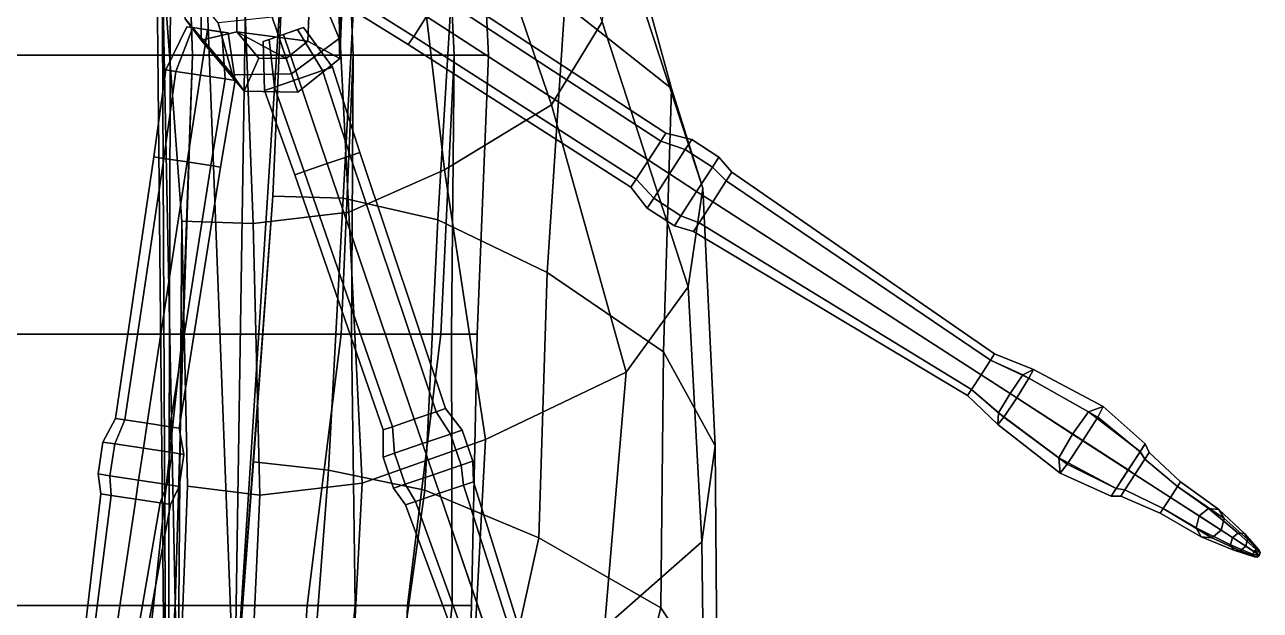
# Model space of a CAD drawing. Header units: metres. Extents: x -1.13 to 1.13, y -1.57 to 2.6.
# Drawn here: x 0.348 to 1.133, y -0.353 to 0.019 of the extents above; entities that cross this region are included whole.
import ezdxf

# ---------------------------------------------------------------- set-up
doc = ezdxf.new("R2010")
doc.units = ezdxf.units.M
for name, color, linetype in [('BODY', 6, 'CONTINUOUS'), ('BWING', 14, 'CONTINUOUS'), ('LLEG', 16, 'CONTINUOUS')]:
    doc.layers.add(name, color=color, linetype=linetype)

msp = doc.modelspace()

# ---------------------------------------------------------------- linework, layer by layer
at = {"layer": 'BODY', "color": 6}
for points in [[(0.321247, -0.000036, -0.670129), (0.316882, 0.177221, -0.662106), (0.448151, 0.177206, -0.543547), (0.45433, -0.000051, -0.547572)], [(0.454357, -0.000051, 0.478213), (0.448176, 0.177206, 0.419998), (0.316913, 0.177221, 0.49984), (0.321279, -0.000036, 0.564975)], [(0.45433, -0.000051, -0.547572), (0.448151, 0.177206, -0.543547), (0.548879, 0.177195, -0.392477), (0.556451, -0.000063, -0.390124)], [(0.556471, -0.000063, 0.360204), (0.548897, 0.177195, 0.304941), (0.448176, 0.177206, 0.419998), (0.454357, -0.000051, 0.478213)], [(0.556451, -0.000063, -0.390124), (0.548879, 0.177195, -0.392477), (0.612201, 0.177188, -0.218536), (0.620649, -0.00007, -0.203811)], [(0.62066, -0.00007, 0.196113), (0.612211, 0.177188, 0.15361), (0.548897, 0.177195, 0.304941), (0.556471, -0.000063, 0.360204)], [(0.620649, -0.00007, -0.203811), (0.612201, 0.177188, -0.218536), (0.633802, 0.177186, -0.031965), (0.642549, -0.000073, -0.005304)], [(0.642549, -0.000073, -0.005304), (0.633802, 0.177186, -0.031965), (0.612211, 0.177188, 0.15361), (0.62066, -0.00007, 0.196113)], [(0.316847, -0.177294, -0.661009), (0.321247, -0.000036, -0.670129), (0.45433, -0.000051, -0.547572), (0.448479, -0.177309, -0.539893)], [(0.448144, -0.177309, 0.523932), (0.454357, -0.000051, 0.478213), (0.321279, -0.000036, 0.564975), (0.316881, -0.177294, 0.621327)], [(0.548865, -0.17732, 0.402833), (0.556471, -0.000063, 0.360204), (0.454357, -0.000051, 0.478213), (0.448144, -0.177309, 0.523932)], [(0.448479, -0.177309, -0.539893), (0.45433, -0.000051, -0.547572), (0.556451, -0.000063, -0.390124), (0.55544, -0.17732, -0.376611)], [(0.612178, -0.177327, 0.235584), (0.62066, -0.00007, 0.196113), (0.556471, -0.000063, 0.360204), (0.548865, -0.17732, 0.402833)], [(0.55544, -0.17732, -0.376611), (0.556451, -0.000063, -0.390124), (0.620649, -0.00007, -0.203811), (0.619045, -0.177328, -0.181149)], [(0.635273, -0.177329, 0.033684), (0.642549, -0.000073, -0.005304), (0.62066, -0.00007, 0.196113), (0.612178, -0.177327, 0.235584)], [(0.619045, -0.177328, -0.181149), (0.620649, -0.00007, -0.203811), (0.642549, -0.000073, -0.005304), (0.635273, -0.177329, 0.033684)], [(0.429706, -0.349728, 0.564787), (0.448144, -0.177309, 0.523932), (0.316881, -0.177294, 0.621327), (0.303838, -0.349714, 0.663662)], [(0.303865, -0.349714, -0.633436), (0.316847, -0.177294, -0.661009), (0.448479, -0.177309, -0.539893), (0.443393, -0.349729, -0.511828)], [(0.527349, -0.349739, 0.430444), (0.548865, -0.17732, 0.402833), (0.448144, -0.177309, 0.523932), (0.429706, -0.349728, 0.564787)], [(0.443393, -0.349729, -0.511828), (0.448479, -0.177309, -0.539893), (0.55544, -0.17732, -0.376611), (0.55775, -0.349742, -0.348596)], [(0.591048, -0.349746, 0.266002), (0.612178, -0.177327, 0.235584), (0.548865, -0.17732, 0.402833), (0.527349, -0.349739, 0.430444)], [(0.55775, -0.349742, -0.348596), (0.55544, -0.17732, -0.376611), (0.619045, -0.177328, -0.181149), (0.619358, -0.34975, -0.151655)], [(0.631705, -0.349751, 0.062923), (0.635273, -0.177329, 0.033684), (0.612178, -0.177327, 0.235584), (0.591048, -0.349746, 0.266002)], [(0.619358, -0.34975, -0.151655), (0.619045, -0.177328, -0.181149), (0.635273, -0.177329, 0.033684), (0.631705, -0.349751, 0.062923)], [(0.410562, -0.51261, 0.575571), (0.429706, -0.349728, 0.564787), (0.303838, -0.349714, 0.663662), (0.282507, -0.512595, 0.672516)], [(0.28741, -0.512596, -0.5822), (0.303865, -0.349714, -0.633436), (0.443393, -0.349729, -0.511828), (0.432444, -0.512613, -0.46215)], [(0.516182, -0.512622, 0.444751), (0.527349, -0.349739, 0.430444), (0.429706, -0.349728, 0.564787), (0.410562, -0.51261, 0.575571)], [(0.432444, -0.512613, -0.46215), (0.443393, -0.349729, -0.511828), (0.55775, -0.349742, -0.348596), (0.541457, -0.512625, -0.303583)], [(0.585001, -0.51263, 0.276349), (0.591048, -0.349746, 0.266002), (0.527349, -0.349739, 0.430444), (0.516182, -0.512622, 0.444751)], [(0.541457, -0.512625, -0.303583), (0.55775, -0.349742, -0.348596), (0.619358, -0.34975, -0.151655), (0.600609, -0.512632, -0.117397)], [(0.62676, -0.512634, 0.084704), (0.631705, -0.349751, 0.062923), (0.591048, -0.349746, 0.266002), (0.585001, -0.51263, 0.276349)], [(0.600609, -0.512632, -0.117397), (0.619358, -0.34975, -0.151655), (0.631705, -0.349751, 0.062923), (0.62676, -0.512634, 0.084704)]]:
    msp.add_3dface(points, dxfattribs=at)
at = {"layer": 'BWING', "color": 14}
for points in [[(0.428707, 0.363219, -0.591782), (0.438089, -0.570354, -0.311673), (0.438116, -0.797397, 0.091651), (0.441966, 0.602085, -0.313911)], [(0.441966, 0.602085, -0.313911), (0.438116, -0.797397, 0.091651), (0.481131, -0.417795, 0.539483)], [(0.493406, 0.375038, 0.097818), (0.441966, 0.602085, -0.313911), (0.481131, -0.417795, 0.539483)], [(0.512848, 0.078467, 0.321887), (0.493406, 0.375038, 0.097818), (0.481131, -0.417795, 0.539483)], [(0.438089, -0.570354, -0.311673), (0.428707, 0.363219, -0.591782), (0.43518, 0.063136, -0.60206)], [(0.660786, 0.195351, 0.109551), (0.691039, 0.032211, 0.221721), (0.758939, -0.02117, 0.1302), (0.71367, 0.143385, 0.013844)], [(0.650809, 0.185917, -0.286939), (0.714885, 0.021139, -0.205092), (0.682655, -0.031733, -0.343922), (0.625147, 0.136226, -0.40093)], [(0.71367, 0.143385, 0.013844), (0.758939, -0.02117, 0.1302), (0.778783, -0.084501, 0.020585), (0.72405, 0.081987, -0.088681)], [(0.625147, 0.136226, -0.40093), (0.682655, -0.031733, -0.343922), (0.61466, -0.073019, -0.473926), (0.594742, 0.097169, -0.513924)], [(0.594742, 0.097169, -0.513924), (0.61466, -0.073019, -0.473926), (0.553817, -0.099883, -0.557381), (0.545062, 0.072397, -0.589805)], [(0.550251, -0.090935, 0.453911), (0.559509, 0.081425, 0.332089), (0.512848, 0.078467, 0.321887), (0.505377, -0.089763, 0.441383)], [(0.559509, 0.081425, 0.332089), (0.550251, -0.090935, 0.453911), (0.610352, -0.104735, 0.424191), (0.620785, 0.067164, 0.301593)], [(0.72405, 0.081987, -0.088681), (0.778783, -0.084501, 0.020585), (0.769455, -0.14717, -0.115621), (0.714885, 0.021139, -0.205092)], [(0.505377, -0.089763, 0.441383), (0.512848, 0.078467, 0.321887), (0.481131, -0.417795, 0.539483)], [(0.545062, 0.072397, -0.589805), (0.553817, -0.099883, -0.557381), (0.492957, -0.107115, -0.585793), (0.486334, 0.065717, -0.615645)], [(0.486334, 0.065717, -0.615645), (0.492957, -0.107115, -0.585793), (0.447545, -0.105555, -0.572924), (0.43518, 0.063136, -0.60206)], [(0.447545, -0.105555, -0.572924), (0.445007, -0.431778, -0.423385), (0.43518, 0.063136, -0.60206)], [(0.445007, -0.431778, -0.423385), (0.438089, -0.570354, -0.311673), (0.43518, 0.063136, -0.60206)], [(0.620785, 0.067164, 0.301593), (0.610352, -0.104735, 0.424191), (0.679861, -0.138175, 0.347954), (0.691039, 0.032211, 0.221721)], [(0.691039, 0.032211, 0.221721), (0.679861, -0.138175, 0.347954), (0.753731, -0.188466, 0.238911), (0.758939, -0.02117, 0.1302)], [(0.714885, 0.021139, -0.205092), (0.769455, -0.14717, -0.115621), (0.729998, -0.201524, -0.274656), (0.682655, -0.031733, -0.343922)], [(0.758939, -0.02117, 0.1302), (0.753731, -0.188466, 0.238911), (0.7866, -0.248345, 0.117655), (0.778783, -0.084501, 0.020585)], [(0.682655, -0.031733, -0.343922), (0.729998, -0.201524, -0.274656), (0.640623, -0.24416, -0.408518), (0.61466, -0.073019, -0.473926)], [(0.61466, -0.073019, -0.473926), (0.640623, -0.24416, -0.408518), (0.56231, -0.271946, -0.494373), (0.553817, -0.099883, -0.557381)], [(0.778783, -0.084501, 0.020585), (0.7866, -0.248345, 0.117655), (0.778105, -0.309195, -0.034674), (0.769455, -0.14717, -0.115621)], [(0.493254, -0.258451, 0.523987), (0.505377, -0.089763, 0.441383), (0.481131, -0.417795, 0.539483)], [(0.540777, -0.263766, 0.538642), (0.550251, -0.090935, 0.453911), (0.505377, -0.089763, 0.441383), (0.493254, -0.258451, 0.523987)], [(0.550251, -0.090935, 0.453911), (0.540777, -0.263766, 0.538642), (0.602177, -0.276352, 0.511359), (0.610352, -0.104735, 0.424191)], [(0.553817, -0.099883, -0.557381), (0.56231, -0.271946, -0.494373), (0.497175, -0.279476, -0.523566), (0.492957, -0.107115, -0.585793)], [(0.451279, -0.273785, -0.512189), (0.445007, -0.431778, -0.423385), (0.447545, -0.105555, -0.572924)], [(0.492957, -0.107115, -0.585793), (0.497175, -0.279476, -0.523566), (0.451279, -0.273785, -0.512189), (0.447545, -0.105555, -0.572924)], [(0.610352, -0.104735, 0.424191), (0.602177, -0.276352, 0.511359), (0.674528, -0.306692, 0.439136), (0.679861, -0.138175, 0.347954)], [(0.679861, -0.138175, 0.347954), (0.674528, -0.306692, 0.439136), (0.752124, -0.351215, 0.330939), (0.753731, -0.188466, 0.238911)], [(0.769455, -0.14717, -0.115621), (0.778105, -0.309195, -0.034674), (0.716256, -0.363567, -0.192641), (0.729998, -0.201524, -0.274656)], [(0.753731, -0.188466, 0.238911), (0.752124, -0.351215, 0.330939), (0.78782, -0.404667, 0.194108), (0.7866, -0.248345, 0.117655)], [(0.729998, -0.201524, -0.274656), (0.716256, -0.363567, -0.192641), (0.631983, -0.406573, -0.321279), (0.640623, -0.24416, -0.408518)], [(0.640623, -0.24416, -0.408518), (0.631983, -0.406573, -0.321279), (0.553746, -0.434017, -0.404253), (0.56231, -0.271946, -0.494373)], [(0.7866, -0.248345, 0.117655), (0.78782, -0.404667, 0.194108), (0.780067, -0.460159, 0.042552), (0.778105, -0.309195, -0.034674)], [(0.528378, -0.427023, 0.553931), (0.540777, -0.263766, 0.538642), (0.493254, -0.258451, 0.523987), (0.481131, -0.417795, 0.539483)], [(0.540777, -0.263766, 0.538642), (0.528378, -0.427023, 0.553931), (0.579338, -0.437661, 0.531095), (0.602177, -0.276352, 0.511359)], [(0.497175, -0.279476, -0.523566), (0.489811, -0.44135, -0.432582), (0.445007, -0.431778, -0.423385), (0.451279, -0.273785, -0.512189)], [(0.56231, -0.271946, -0.494373), (0.553746, -0.434017, -0.404253), (0.489811, -0.44135, -0.432582), (0.497175, -0.279476, -0.523566)], [(0.602177, -0.276352, 0.511359), (0.579338, -0.437661, 0.531095), (0.639958, -0.46331, 0.466339), (0.674528, -0.306692, 0.439136)], [(0.674528, -0.306692, 0.439136), (0.639958, -0.46331, 0.466339), (0.714567, -0.500875, 0.367473), (0.752124, -0.351215, 0.330939)], [(0.778105, -0.309195, -0.034674), (0.780067, -0.460159, 0.042552), (0.717194, -0.510982, -0.100481), (0.716256, -0.363567, -0.192641)], [(0.752124, -0.351215, 0.330939), (0.714567, -0.500875, 0.367473), (0.735664, -0.545821, 0.246421), (0.78782, -0.404667, 0.194108)]]:
    msp.add_3dface(points, dxfattribs=at)
at = {"layer": 'LLEG', "color": 1}
for points in [[(0.535762, 0.081086, -1.70836), (0.534607, 0.042211, -1.69262), (0.547584, 0.010483, -1.68806), (0.549687, 0.056954, -1.70647)], [(0.449715, 0.022899, -1.70647), (0.450183, 0.067511, -1.72689), (0.460007, 0.050799, -1.72987), (0.460028, 0.009477, -1.71515)], [(0.549687, 0.056954, -1.70647), (0.547584, 0.010483, -1.68806), (0.548049, -0.002299, -1.70028), (0.549713, 0.040028, -1.71515)], [(0.470659, 0.020427, -1.69262), (0.446013, 0.050513, -1.70836), (0.449715, 0.022899, -1.70647), (0.479749, -0.012624, -1.68806)], [(0.460028, 0.009477, -1.71515), (0.460007, 0.050799, -1.72987), (0.482536, 0.036003, -1.72872), (0.482547, 0.014761, -1.72116)], [(0.603218, 0.024542, -1.72293), (0.594992, 0.011845, -1.71666), (0.547833, 0.041588, -1.71734), (0.556429, 0.054856, -1.72389)], [(0.594992, 0.011845, -1.6864), (0.603218, 0.024542, -1.68014), (0.556429, 0.054856, -1.67918), (0.547833, 0.041588, -1.68572)], [(0.534607, 0.042211, -1.69262), (0.5051, 0.024076, -1.68416), (0.5174, -0.012029, -1.67955), (0.547584, 0.010483, -1.68806)], [(0.549713, 0.040028, -1.71515), (0.548049, -0.002299, -1.70028), (0.527795, 0.008707, -1.71352), (0.528651, 0.030466, -1.72116)], [(0.591584, 0.006586, -1.70153), (0.594992, 0.011845, -1.6864), (0.547833, 0.041588, -1.68572), (0.544272, 0.036092, -1.70153)], [(0.594992, 0.011845, -1.71666), (0.591584, 0.006586, -1.70153), (0.544272, 0.036092, -1.70153), (0.547833, 0.041588, -1.71734)], [(0.611444, 0.037239, -1.6864), (0.752019, -0.05465, -1.65351), (0.755273, -0.049628, -1.66796), (0.614852, 0.042499, -1.70153)], [(0.614852, 0.042499, -1.70153), (0.755273, -0.049628, -1.66796), (0.752019, -0.05465, -1.68241), (0.611444, 0.037239, -1.71666)], [(0.482536, 0.036003, -1.72872), (0.528651, 0.030466, -1.72116), (0.527795, 0.008707, -1.71352), (0.482547, 0.014761, -1.72116)], [(0.603218, 0.024542, -1.68014), (0.744163, -0.066774, -1.64753), (0.752019, -0.05465, -1.65351), (0.611444, 0.037239, -1.6864)], [(0.611444, 0.037239, -1.71666), (0.752019, -0.05465, -1.68241), (0.744163, -0.066774, -1.68839), (0.603218, 0.024542, -1.72293)], [(0.5051, 0.024076, -1.68416), (0.470659, 0.020427, -1.69262), (0.479749, -0.012624, -1.68806), (0.5174, -0.012029, -1.67955)], [(0.603218, 0.024542, -1.72293), (0.744163, -0.066774, -1.68839), (0.736308, -0.078899, -1.68241), (0.594992, 0.011845, -1.71666)], [(0.594992, 0.011845, -1.6864), (0.736308, -0.078899, -1.65351), (0.744163, -0.066774, -1.64753), (0.603218, 0.024542, -1.68014)], [(0.437391, -0.00943, -1.70153), (0.443864, -0.010419, -1.68572), (0.454633, 0.017406, -1.69217), (0.450797, 0.017992, -1.70153)], [(0.443864, -0.010419, -1.71734), (0.437391, -0.00943, -1.70153), (0.450797, 0.017992, -1.70153), (0.454633, 0.017406, -1.7109)], [(0.459492, -0.012808, -1.72389), (0.443864, -0.010419, -1.71734), (0.454633, 0.017406, -1.7109), (0.463894, 0.015991, -1.71478)], [(0.443864, -0.010419, -1.68572), (0.459492, -0.012808, -1.67918), (0.463894, 0.015991, -1.68828), (0.454633, 0.017406, -1.69217)], [(0.479749, -0.012624, -1.68806), (0.449715, 0.022899, -1.70647), (0.460028, 0.009477, -1.71515), (0.487185, -0.023033, -1.70028)], [(0.450797, 0.017992, -1.70153), (0.454633, 0.017406, -1.69217), (0.454633, 0.017406, -1.7109)], [(0.463894, 0.015991, -1.68828), (0.473154, 0.014575, -1.7109), (0.463894, 0.015991, -1.71478), (0.454633, 0.017406, -1.69217)], [(0.454633, 0.017406, -1.69217), (0.463894, 0.015991, -1.71478), (0.454633, 0.017406, -1.7109)], [(0.47512, -0.015196, -1.71734), (0.459492, -0.012808, -1.72389), (0.463894, 0.015991, -1.71478), (0.473154, 0.014575, -1.7109)], [(0.459492, -0.012808, -1.67918), (0.47512, -0.015196, -1.68572), (0.473154, 0.014575, -1.69217), (0.463894, 0.015991, -1.68828)], [(0.473154, 0.014575, -1.69217), (0.47699, 0.01399, -1.70153), (0.463894, 0.015991, -1.68828)], [(0.473154, 0.014575, -1.7109), (0.463894, 0.015991, -1.68828), (0.47699, 0.01399, -1.70153)], [(0.512168, 0.013035, -1.68828), (0.521222, 0.016119, -1.71137), (0.512168, 0.013035, -1.71533), (0.503115, 0.009951, -1.69224)], [(0.521222, 0.016119, -1.69224), (0.524972, 0.017396, -1.70181), (0.512168, 0.013035, -1.68828)], [(0.521222, 0.016119, -1.71137), (0.512168, 0.013035, -1.68828), (0.524972, 0.017396, -1.70181)], [(0.537039, -0.009917, -1.71795), (0.521759, -0.015121, -1.72463), (0.512168, 0.013035, -1.71533), (0.521222, 0.016119, -1.71137)], [(0.521759, -0.015121, -1.67898), (0.537039, -0.009917, -1.68566), (0.521222, 0.016119, -1.69224), (0.512168, 0.013035, -1.68828)], [(0.543368, -0.007761, -1.70181), (0.537039, -0.009917, -1.71795), (0.521222, 0.016119, -1.71137), (0.524972, 0.017396, -1.70181)], [(0.537039, -0.009917, -1.68566), (0.543368, -0.007761, -1.70181), (0.524972, 0.017396, -1.70181), (0.521222, 0.016119, -1.69224)], [(0.487185, -0.023033, -1.70028), (0.460028, 0.009477, -1.71515), (0.482547, 0.014761, -1.72116), (0.496508, -0.001951, -1.71352)], [(0.481594, -0.016185, -1.70153), (0.47512, -0.015196, -1.71734), (0.473154, 0.014575, -1.7109), (0.47699, 0.01399, -1.70153)], [(0.47512, -0.015196, -1.68572), (0.481594, -0.016185, -1.70153), (0.47699, 0.01399, -1.70153), (0.473154, 0.014575, -1.69217)], [(0.496508, -0.001951, -1.71352), (0.482547, 0.014761, -1.72116), (0.514059, -0.00222, -1.71129)], [(0.482547, 0.014761, -1.72116), (0.527795, 0.008707, -1.71352), (0.514059, -0.00222, -1.71129)], [(0.500151, -0.022482, -1.70181), (0.50648, -0.020327, -1.68566), (0.503115, 0.009951, -1.69224), (0.499364, 0.008673, -1.70181)], [(0.50648, -0.020327, -1.71795), (0.500151, -0.022482, -1.70181), (0.499364, 0.008673, -1.70181), (0.503115, 0.009951, -1.71137)], [(0.499364, 0.008673, -1.70181), (0.503115, 0.009951, -1.69224), (0.503115, 0.009951, -1.71137)], [(0.521759, -0.015121, -1.72463), (0.50648, -0.020327, -1.71795), (0.503115, 0.009951, -1.71137), (0.512168, 0.013035, -1.71533)], [(0.50648, -0.020327, -1.68566), (0.521759, -0.015121, -1.67898), (0.512168, 0.013035, -1.68828), (0.503115, 0.009951, -1.69224)], [(0.503115, 0.009951, -1.69224), (0.512168, 0.013035, -1.71533), (0.503115, 0.009951, -1.71137)], [(0.548049, -0.002299, -1.70028), (0.521327, -0.023557, -1.69595), (0.514059, -0.00222, -1.71129), (0.527795, 0.008707, -1.71352)], [(0.547584, 0.010483, -1.68806), (0.5174, -0.012029, -1.67955), (0.521327, -0.023557, -1.69595), (0.548049, -0.002299, -1.70028)], [(0.594992, 0.011845, -1.71666), (0.736308, -0.078899, -1.68241), (0.733055, -0.083923, -1.66796), (0.591584, 0.006586, -1.70153)], [(0.591584, 0.006586, -1.70153), (0.733055, -0.083923, -1.66796), (0.736308, -0.078899, -1.65351), (0.594992, 0.011845, -1.6864)], [(0.521327, -0.023557, -1.69595), (0.487185, -0.023033, -1.70028), (0.496508, -0.001951, -1.71352), (0.514059, -0.00222, -1.71129)], [(0.560793, -0.061958, -1.70181), (0.554736, -0.064022, -1.71725), (0.537039, -0.009917, -1.71795), (0.543368, -0.007761, -1.70181)], [(0.554736, -0.064022, -1.68636), (0.560793, -0.061958, -1.70181), (0.543368, -0.007761, -1.70181), (0.537039, -0.009917, -1.68566)], [(0.42992, -0.064687, -1.70153), (0.436115, -0.065634, -1.6864), (0.443864, -0.010419, -1.68572), (0.437391, -0.00943, -1.70153)], [(0.436115, -0.065634, -1.71666), (0.42992, -0.064687, -1.70153), (0.437391, -0.00943, -1.70153), (0.443864, -0.010419, -1.71734)], [(0.45107, -0.06792, -1.72293), (0.436115, -0.065634, -1.71666), (0.443864, -0.010419, -1.71734), (0.459492, -0.012808, -1.72389)], [(0.436115, -0.065634, -1.6864), (0.45107, -0.06792, -1.68014), (0.459492, -0.012808, -1.67918), (0.443864, -0.010419, -1.68572)], [(0.466026, -0.070205, -1.71666), (0.45107, -0.06792, -1.72293), (0.459492, -0.012808, -1.72389), (0.47512, -0.015196, -1.71734)], [(0.45107, -0.06792, -1.68014), (0.466026, -0.070205, -1.6864), (0.47512, -0.015196, -1.68572), (0.459492, -0.012808, -1.67918)], [(0.472221, -0.071151, -1.70153), (0.466026, -0.070205, -1.71666), (0.47512, -0.015196, -1.71734), (0.481594, -0.016185, -1.70153)], [(0.466026, -0.070205, -1.6864), (0.472221, -0.071151, -1.70153), (0.481594, -0.016185, -1.70153), (0.47512, -0.015196, -1.68572)], [(0.5174, -0.012029, -1.67955), (0.479749, -0.012624, -1.68806), (0.487185, -0.023033, -1.70028), (0.521327, -0.023557, -1.69595)], [(0.540114, -0.069002, -1.72365), (0.525492, -0.073984, -1.71725), (0.50648, -0.020327, -1.71795), (0.521759, -0.015121, -1.72463)], [(0.525492, -0.073984, -1.68636), (0.540114, -0.069002, -1.67996), (0.521759, -0.015121, -1.67898), (0.50648, -0.020327, -1.68566)], [(0.554736, -0.064022, -1.71725), (0.540114, -0.069002, -1.72365), (0.521759, -0.015121, -1.72463), (0.537039, -0.009917, -1.71795)], [(0.540114, -0.069002, -1.67996), (0.554736, -0.064022, -1.68636), (0.537039, -0.009917, -1.68566), (0.521759, -0.015121, -1.67898)], [(0.519435, -0.076047, -1.70181), (0.525492, -0.073984, -1.68636), (0.50648, -0.020327, -1.68566), (0.500151, -0.022482, -1.70181)], [(0.525492, -0.073984, -1.71725), (0.519435, -0.076047, -1.70181), (0.500151, -0.022482, -1.70181), (0.50648, -0.020327, -1.71795)], [(0.744163, -0.066774, -1.68839), (0.752019, -0.05465, -1.68241), (0.767641, -0.060045, -1.68116), (0.757628, -0.075499, -1.68878)], [(0.752019, -0.05465, -1.65351), (0.744163, -0.066774, -1.64753), (0.757628, -0.075499, -1.6367), (0.767641, -0.060045, -1.64433)], [(0.755273, -0.049628, -1.66796), (0.752019, -0.05465, -1.65351), (0.767641, -0.060045, -1.64433), (0.771789, -0.053644, -1.66274)], [(0.752019, -0.05465, -1.68241), (0.755273, -0.049628, -1.66796), (0.771789, -0.053644, -1.66274), (0.767641, -0.060045, -1.68116)], [(0.771789, -0.053644, -1.66274), (0.767641, -0.060045, -1.64433), (0.784839, -0.071186, -1.64433), (0.788985, -0.064786, -1.66274)], [(0.767641, -0.060045, -1.68116), (0.771789, -0.053644, -1.66274), (0.788985, -0.064786, -1.66274), (0.784839, -0.071186, -1.68116)], [(0.554736, -0.064022, -1.68636), (0.609368, -0.226559, -1.65278), (0.615152, -0.224588, -1.66753), (0.560793, -0.061958, -1.70181)], [(0.560793, -0.061958, -1.70181), (0.615152, -0.224588, -1.66753), (0.609368, -0.226559, -1.68228), (0.554736, -0.064022, -1.71725)], [(0.757628, -0.075499, -1.68878), (0.767641, -0.060045, -1.68116), (0.784839, -0.071186, -1.68116), (0.774826, -0.08664, -1.68878)], [(0.767641, -0.060045, -1.64433), (0.757628, -0.075499, -1.6367), (0.774826, -0.08664, -1.6367), (0.784839, -0.071186, -1.64433)], [(0.436115, -0.065634, -1.71666), (0.411419, -0.231751, -1.68241), (0.405503, -0.230846, -1.66796), (0.42992, -0.064687, -1.70153)], [(0.42992, -0.064687, -1.70153), (0.405503, -0.230846, -1.66796), (0.411419, -0.231751, -1.65351), (0.436115, -0.065634, -1.6864)], [(0.45107, -0.06792, -1.72293), (0.425701, -0.233933, -1.68839), (0.411419, -0.231751, -1.68241), (0.436115, -0.065634, -1.71666)], [(0.436115, -0.065634, -1.6864), (0.411419, -0.231751, -1.65351), (0.425701, -0.233933, -1.64753), (0.45107, -0.06792, -1.68014)], [(0.45107, -0.06792, -1.68014), (0.425701, -0.233933, -1.64753), (0.439982, -0.236115, -1.65351), (0.466026, -0.070205, -1.6864)], [(0.466026, -0.070205, -1.71666), (0.439982, -0.236115, -1.68241), (0.425701, -0.233933, -1.68839), (0.45107, -0.06792, -1.72293)], [(0.466026, -0.070205, -1.6864), (0.439982, -0.236115, -1.65351), (0.445898, -0.237019, -1.66796), (0.472221, -0.071151, -1.70153)], [(0.472221, -0.071151, -1.70153), (0.445898, -0.237019, -1.66796), (0.439982, -0.236115, -1.68241), (0.466026, -0.070205, -1.71666)], [(0.540114, -0.069002, -1.72365), (0.595406, -0.231315, -1.68839), (0.581443, -0.236072, -1.68228), (0.525492, -0.073984, -1.71725)], [(0.525492, -0.073984, -1.68636), (0.581443, -0.236072, -1.65278), (0.595406, -0.231315, -1.64667), (0.540114, -0.069002, -1.67996)], [(0.540114, -0.069002, -1.67996), (0.595406, -0.231315, -1.64667), (0.609368, -0.226559, -1.65278), (0.554736, -0.064022, -1.68636)], [(0.554736, -0.064022, -1.71725), (0.609368, -0.226559, -1.68228), (0.595406, -0.231315, -1.68839), (0.540114, -0.069002, -1.72365)], [(0.736308, -0.078899, -1.68241), (0.744163, -0.066774, -1.68839), (0.757628, -0.075499, -1.68878), (0.747617, -0.090953, -1.68116)], [(0.744163, -0.066774, -1.64753), (0.736308, -0.078899, -1.65351), (0.747617, -0.090953, -1.64433), (0.757628, -0.075499, -1.6367)], [(0.788985, -0.064786, -1.66274), (0.784839, -0.071186, -1.64433), (0.793643, -0.079994, -1.65003), (0.797204, -0.074498, -1.66584)], [(0.784839, -0.071186, -1.68116), (0.788985, -0.064786, -1.66274), (0.797204, -0.074498, -1.66584), (0.793643, -0.079994, -1.68165)], [(0.525492, -0.073984, -1.71725), (0.581443, -0.236072, -1.68228), (0.575659, -0.238042, -1.66753), (0.519435, -0.076047, -1.70181)], [(0.519435, -0.076047, -1.70181), (0.575659, -0.238042, -1.66753), (0.581443, -0.236072, -1.65278), (0.525492, -0.073984, -1.68636)], [(0.747617, -0.090953, -1.68116), (0.757628, -0.075499, -1.68878), (0.774826, -0.08664, -1.68878), (0.764814, -0.102094, -1.68116)], [(0.757628, -0.075499, -1.6367), (0.747617, -0.090953, -1.64433), (0.764814, -0.102094, -1.64433), (0.774826, -0.08664, -1.6367)], [(0.774826, -0.08664, -1.68878), (0.784839, -0.071186, -1.68116), (0.793643, -0.079994, -1.68165), (0.785047, -0.093262, -1.68819)], [(0.784839, -0.071186, -1.64433), (0.774826, -0.08664, -1.6367), (0.785047, -0.093262, -1.64348), (0.793643, -0.079994, -1.65003)], [(0.797204, -0.074498, -1.66584), (0.793643, -0.079994, -1.65003), (0.961664, -0.193742, -1.68428), (0.964191, -0.189839, -1.69534)], [(0.793643, -0.079994, -1.68165), (0.797204, -0.074498, -1.66584), (0.964191, -0.189839, -1.69534), (0.961648, -0.193766, -1.7064)], [(0.733055, -0.083923, -1.66796), (0.736308, -0.078899, -1.68241), (0.747617, -0.090953, -1.68116), (0.74347, -0.097354, -1.66274)], [(0.736308, -0.078899, -1.65351), (0.733055, -0.083923, -1.66796), (0.74347, -0.097354, -1.66274), (0.747617, -0.090953, -1.64433)], [(0.785047, -0.093262, -1.68819), (0.793643, -0.079994, -1.68165), (0.961648, -0.193766, -1.7064), (0.955633, -0.20305, -1.71097)], [(0.793643, -0.079994, -1.65003), (0.785047, -0.093262, -1.64348), (0.955603, -0.203094, -1.67971), (0.961664, -0.193742, -1.68428)], [(0.74347, -0.097354, -1.66274), (0.747617, -0.090953, -1.68116), (0.764814, -0.102094, -1.68116), (0.760666, -0.108496, -1.66274)], [(0.747617, -0.090953, -1.64433), (0.74347, -0.097354, -1.66274), (0.760666, -0.108496, -1.66274), (0.764814, -0.102094, -1.64433)], [(0.764814, -0.102094, -1.68116), (0.774826, -0.08664, -1.68878), (0.785047, -0.093262, -1.68819), (0.77645, -0.10653, -1.68165)], [(0.774826, -0.08664, -1.6367), (0.764814, -0.102094, -1.64433), (0.77645, -0.10653, -1.65003), (0.785047, -0.093262, -1.64348)], [(0.77645, -0.10653, -1.68165), (0.785047, -0.093262, -1.68819), (0.955633, -0.20305, -1.71097), (0.949569, -0.212412, -1.7064)], [(0.785047, -0.093262, -1.64348), (0.77645, -0.10653, -1.65003), (0.949559, -0.212426, -1.68429), (0.955603, -0.203094, -1.67971)], [(0.760666, -0.108496, -1.66274), (0.764814, -0.102094, -1.68116), (0.77645, -0.10653, -1.68165), (0.77289, -0.112027, -1.66584)], [(0.764814, -0.102094, -1.64433), (0.760666, -0.108496, -1.66274), (0.77289, -0.112027, -1.66584), (0.77645, -0.10653, -1.65003)], [(0.77289, -0.112027, -1.66584), (0.77645, -0.10653, -1.68165), (0.949569, -0.212412, -1.7064), (0.947057, -0.216288, -1.69534)], [(0.77645, -0.10653, -1.65003), (0.77289, -0.112027, -1.66584), (0.947057, -0.216288, -1.69534), (0.949559, -0.212426, -1.68429)], [(0.961664, -0.193742, -1.68428), (0.955603, -0.203094, -1.67971), (0.974022, -0.21505, -1.65334), (0.982206, -0.203241, -1.66016)], [(0.955633, -0.20305, -1.71097), (0.961648, -0.193766, -1.7064), (0.986016, -0.205299, -1.70747), (0.978271, -0.21768, -1.71472)], [(0.961648, -0.193766, -1.7064), (0.964191, -0.189839, -1.69534), (0.988832, -0.199816, -1.68829), (0.986016, -0.205299, -1.70747)], [(0.964191, -0.189839, -1.69534), (0.961664, -0.193742, -1.68428), (0.982206, -0.203241, -1.66016), (0.988832, -0.199816, -1.68829)], [(0.955603, -0.203094, -1.67971), (0.949559, -0.212426, -1.68429), (0.966619, -0.227304, -1.66018), (0.974022, -0.21505, -1.65334)], [(0.949569, -0.212412, -1.7064), (0.955633, -0.20305, -1.71097), (0.978271, -0.21768, -1.71472), (0.97004, -0.229954, -1.70747)], [(0.982206, -0.203241, -1.66016), (0.974022, -0.21505, -1.65334), (1.01379, -0.240817, -1.64067), (1.02392, -0.226697, -1.64911)], [(0.988832, -0.199816, -1.68829), (0.982206, -0.203241, -1.66016), (1.02392, -0.226697, -1.64911), (1.03327, -0.223313, -1.68365)], [(0.986016, -0.205299, -1.70747), (0.988832, -0.199816, -1.68829), (1.03327, -0.223313, -1.68365), (1.02978, -0.229932, -1.70605)], [(0.978271, -0.21768, -1.71472), (0.986016, -0.205299, -1.70747), (1.02978, -0.229932, -1.70605), (1.02034, -0.244921, -1.71507)], [(0.947057, -0.216288, -1.69534), (0.949569, -0.212412, -1.7064), (0.97004, -0.229954, -1.70747), (0.966252, -0.234678, -1.68825)], [(0.949559, -0.212426, -1.68429), (0.947057, -0.216288, -1.69534), (0.966252, -0.234678, -1.68825), (0.966619, -0.227304, -1.66018)], [(0.974022, -0.21505, -1.65334), (0.966619, -0.227304, -1.66018), (1.00508, -0.255792, -1.64913), (1.01379, -0.240817, -1.64067)], [(0.97004, -0.229954, -1.70747), (0.978271, -0.21768, -1.71472), (1.02034, -0.244921, -1.71507), (1.0104, -0.259832, -1.70605)], [(0.595406, -0.231315, -1.68839), (0.609368, -0.226559, -1.68228), (0.618484, -0.24076, -1.681), (0.600688, -0.246823, -1.68879)], [(0.609368, -0.226559, -1.65278), (0.595406, -0.231315, -1.64667), (0.600688, -0.246823, -1.63561), (0.618484, -0.24076, -1.6434)], [(0.615152, -0.224588, -1.66753), (0.609368, -0.226559, -1.65278), (0.618484, -0.24076, -1.6434), (0.625856, -0.238249, -1.6622)], [(0.609368, -0.226559, -1.68228), (0.615152, -0.224588, -1.66753), (0.625856, -0.238249, -1.6622), (0.618484, -0.24076, -1.681)], [(0.966619, -0.227304, -1.66018), (0.966252, -0.234678, -1.68825), (1.00586, -0.26562, -1.68363), (1.00508, -0.255792, -1.64913)], [(1.02392, -0.226697, -1.64911), (1.01379, -0.240817, -1.64067), (1.04907, -0.26365, -1.66092), (1.05666, -0.251935, -1.6681)], [(1.03327, -0.223313, -1.68365), (1.02392, -0.226697, -1.64911), (1.05666, -0.251935, -1.6681), (1.05982, -0.247051, -1.68587)], [(1.02978, -0.229932, -1.70605), (1.03327, -0.223313, -1.68365), (1.05982, -0.247051, -1.68587), (1.05664, -0.251968, -1.70334)], [(0.405503, -0.230846, -1.66796), (0.411419, -0.231751, -1.68241), (0.405074, -0.247011, -1.68116), (0.397534, -0.24586, -1.66274)], [(0.411419, -0.231751, -1.65351), (0.405503, -0.230846, -1.66796), (0.397534, -0.24586, -1.66274), (0.405074, -0.247011, -1.64433)], [(0.411419, -0.231751, -1.68241), (0.425701, -0.233933, -1.68839), (0.423276, -0.249793, -1.68878), (0.405074, -0.247011, -1.68116)], [(0.425701, -0.233933, -1.64753), (0.411419, -0.231751, -1.65351), (0.405074, -0.247011, -1.64433), (0.423276, -0.249793, -1.6367)], [(0.425701, -0.233933, -1.68839), (0.439982, -0.236115, -1.68241), (0.441479, -0.252574, -1.68116), (0.423276, -0.249793, -1.68878)], [(0.439982, -0.236115, -1.65351), (0.425701, -0.233933, -1.64753), (0.423276, -0.249793, -1.6367), (0.441479, -0.252574, -1.64433)], [(0.581443, -0.236072, -1.68228), (0.595406, -0.231315, -1.68839), (0.600688, -0.246823, -1.68879), (0.582892, -0.252885, -1.681)], [(0.595406, -0.231315, -1.64667), (0.581443, -0.236072, -1.65278), (0.582892, -0.252885, -1.6434), (0.600688, -0.246823, -1.63561)], [(0.966252, -0.234678, -1.68825), (0.97004, -0.229954, -1.70747), (1.0104, -0.259832, -1.70605), (1.00586, -0.26562, -1.68363)], [(1.02034, -0.244921, -1.71507), (1.02978, -0.229932, -1.70605), (1.05664, -0.251968, -1.70334), (1.0491, -0.263594, -1.71057)], [(0.445898, -0.237019, -1.66796), (0.439982, -0.236115, -1.65351), (0.441479, -0.252574, -1.64433), (0.449019, -0.253728, -1.66274)], [(0.439982, -0.236115, -1.68241), (0.445898, -0.237019, -1.66796), (0.449019, -0.253728, -1.66274), (0.441479, -0.252574, -1.68116)], [(0.575659, -0.238042, -1.66753), (0.581443, -0.236072, -1.68228), (0.582892, -0.252885, -1.681), (0.575521, -0.255395, -1.6622)], [(0.581443, -0.236072, -1.65278), (0.575659, -0.238042, -1.66753), (0.575521, -0.255395, -1.6622), (0.582892, -0.252885, -1.6434)], [(0.600688, -0.246823, -1.68879), (0.618484, -0.24076, -1.681), (0.62523, -0.260562, -1.681), (0.607434, -0.266625, -1.68879)], [(0.618484, -0.24076, -1.6434), (0.600688, -0.246823, -1.63561), (0.607434, -0.266625, -1.63561), (0.62523, -0.260562, -1.6434)], [(0.625856, -0.238249, -1.6622), (0.618484, -0.24076, -1.6434), (0.62523, -0.260562, -1.6434), (0.632601, -0.258051, -1.6622)], [(0.618484, -0.24076, -1.681), (0.625856, -0.238249, -1.6622), (0.632601, -0.258051, -1.6622), (0.62523, -0.260562, -1.681)], [(1.01379, -0.240817, -1.64067), (1.00508, -0.255792, -1.64913), (1.0415, -0.275337, -1.66811), (1.04907, -0.26365, -1.66092)], [(0.397534, -0.24586, -1.66274), (0.405074, -0.247011, -1.68116), (0.401978, -0.267267, -1.68116), (0.394439, -0.266116, -1.66274)], [(0.405074, -0.247011, -1.64433), (0.397534, -0.24586, -1.66274), (0.394439, -0.266116, -1.66274), (0.401978, -0.267267, -1.64433)], [(0.405074, -0.247011, -1.68116), (0.423276, -0.249793, -1.68878), (0.420182, -0.270048, -1.68878), (0.401978, -0.267267, -1.68116)], [(0.423276, -0.249793, -1.6367), (0.405074, -0.247011, -1.64433), (0.401978, -0.267267, -1.64433), (0.420182, -0.270048, -1.6367)], [(0.423276, -0.249793, -1.68878), (0.441479, -0.252574, -1.68116), (0.438384, -0.272831, -1.68116), (0.420182, -0.270048, -1.68878)], [(0.441479, -0.252574, -1.64433), (0.423276, -0.249793, -1.6367), (0.420182, -0.270048, -1.6367), (0.438384, -0.272831, -1.64433)], [(0.582892, -0.252885, -1.681), (0.600688, -0.246823, -1.68879), (0.607434, -0.266625, -1.68879), (0.589638, -0.272687, -1.681)], [(0.600688, -0.246823, -1.63561), (0.582892, -0.252885, -1.6434), (0.589638, -0.272687, -1.6434), (0.607434, -0.266625, -1.63561)], [(1.0104, -0.259832, -1.70605), (1.02034, -0.244921, -1.71507), (1.0491, -0.263594, -1.71057), (1.04151, -0.275316, -1.70334)], [(1.05664, -0.251968, -1.70334), (1.05982, -0.247051, -1.68587), (1.06241, -0.252542, -1.68778), (1.05974, -0.256662, -1.70243)], [(1.05982, -0.247051, -1.68587), (1.05666, -0.251935, -1.6681), (1.05976, -0.256635, -1.67289), (1.06241, -0.252542, -1.68778)], [(0.449019, -0.253728, -1.66274), (0.441479, -0.252574, -1.64433), (0.438384, -0.272831, -1.64433), (0.445924, -0.273983, -1.66274)], [(0.441479, -0.252574, -1.68116), (0.449019, -0.253728, -1.66274), (0.445924, -0.273983, -1.66274), (0.438384, -0.272831, -1.68116)], [(0.575521, -0.255395, -1.6622), (0.582892, -0.252885, -1.681), (0.589638, -0.272687, -1.681), (0.582265, -0.275198, -1.6622)], [(0.582892, -0.252885, -1.6434), (0.575521, -0.255395, -1.6622), (0.582265, -0.275198, -1.6622), (0.589638, -0.272687, -1.6434)], [(0.632601, -0.258051, -1.6622), (0.62523, -0.260562, -1.6434), (0.626723, -0.27319, -1.64922), (0.633052, -0.271034, -1.66536)], [(0.62523, -0.260562, -1.681), (0.632601, -0.258051, -1.6622), (0.633052, -0.271034, -1.66536), (0.626723, -0.27319, -1.6815)], [(1.00508, -0.255792, -1.64913), (1.00586, -0.26562, -1.68363), (1.03836, -0.280173, -1.68586), (1.0415, -0.275337, -1.66811)], [(1.05666, -0.251935, -1.6681), (1.04907, -0.26365, -1.66092), (1.0534, -0.26645, -1.66688), (1.05976, -0.256635, -1.67289)], [(1.0491, -0.263594, -1.71057), (1.05664, -0.251968, -1.70334), (1.05974, -0.256662, -1.70243), (1.05343, -0.266405, -1.70849)], [(1.05976, -0.256635, -1.67289), (1.0534, -0.26645, -1.66688), (1.07595, -0.281056, -1.66681), (1.08051, -0.274017, -1.67284)], [(1.05343, -0.266405, -1.70849), (1.05974, -0.256662, -1.70243), (1.0805, -0.274037, -1.70248), (1.07597, -0.281023, -1.70856)], [(1.05974, -0.256662, -1.70243), (1.06241, -0.252542, -1.68778), (1.08241, -0.271082, -1.68778), (1.0805, -0.274037, -1.70248)], [(1.06241, -0.252542, -1.68778), (1.05976, -0.256635, -1.67289), (1.08051, -0.274017, -1.67284), (1.08241, -0.271082, -1.68778)], [(0.394439, -0.266116, -1.66274), (0.401978, -0.267267, -1.68116), (0.402713, -0.2797, -1.68165), (0.39624, -0.27871, -1.66584)], [(0.401978, -0.267267, -1.64433), (0.394439, -0.266116, -1.66274), (0.39624, -0.27871, -1.66584), (0.402713, -0.2797, -1.65003)], [(0.589638, -0.272687, -1.681), (0.607434, -0.266625, -1.68879), (0.611443, -0.278395, -1.68819), (0.596164, -0.2836, -1.6815)], [(0.607434, -0.266625, -1.63561), (0.589638, -0.272687, -1.6434), (0.596164, -0.2836, -1.64922), (0.611443, -0.278395, -1.64253)], [(0.607434, -0.266625, -1.68879), (0.62523, -0.260562, -1.681), (0.626723, -0.27319, -1.6815), (0.611443, -0.278395, -1.68819)], [(0.62523, -0.260562, -1.6434), (0.607434, -0.266625, -1.63561), (0.611443, -0.278395, -1.64253), (0.626723, -0.27319, -1.64922)], [(1.00586, -0.26562, -1.68363), (1.0104, -0.259832, -1.70605), (1.04151, -0.275316, -1.70334), (1.03836, -0.280173, -1.68586)], [(1.04907, -0.26365, -1.66092), (1.0415, -0.275337, -1.66811), (1.04706, -0.276245, -1.6729), (1.0534, -0.26645, -1.66688)], [(1.04151, -0.275316, -1.70334), (1.0491, -0.263594, -1.71057), (1.05343, -0.266405, -1.70849), (1.04707, -0.276226, -1.70243)], [(1.0534, -0.26645, -1.66688), (1.04706, -0.276245, -1.6729), (1.0714, -0.288076, -1.67285), (1.07595, -0.281056, -1.66681)], [(1.04707, -0.276226, -1.70243), (1.05343, -0.266405, -1.70849), (1.07597, -0.281023, -1.70856), (1.07141, -0.288063, -1.70248)], [(0.401978, -0.267267, -1.68116), (0.420182, -0.270048, -1.68878), (0.418342, -0.282087, -1.68819), (0.402713, -0.2797, -1.68165)], [(0.420182, -0.270048, -1.6367), (0.401978, -0.267267, -1.64433), (0.402713, -0.2797, -1.65003), (0.418342, -0.282087, -1.64348)], [(0.420182, -0.270048, -1.68878), (0.438384, -0.272831, -1.68116), (0.433969, -0.284476, -1.68165), (0.418342, -0.282087, -1.68819)], [(0.438384, -0.272831, -1.64433), (0.420182, -0.270048, -1.6367), (0.418342, -0.282087, -1.64348), (0.433969, -0.284476, -1.65003)], [(0.445924, -0.273983, -1.66274), (0.438384, -0.272831, -1.64433), (0.433969, -0.284476, -1.65003), (0.440443, -0.285465, -1.66584)], [(0.438384, -0.272831, -1.68116), (0.445924, -0.273983, -1.66274), (0.440443, -0.285465, -1.66584), (0.433969, -0.284476, -1.68165)], [(0.582265, -0.275198, -1.6622), (0.589638, -0.272687, -1.681), (0.596164, -0.2836, -1.6815), (0.589835, -0.285756, -1.66536)], [(0.589638, -0.272687, -1.6434), (0.582265, -0.275198, -1.6622), (0.589835, -0.285756, -1.66536), (0.596164, -0.2836, -1.64922)], [(0.611443, -0.278395, -1.68819), (0.626723, -0.27319, -1.6815), (0.704426, -0.51622, -1.70739), (0.693735, -0.519862, -1.71206)], [(0.626723, -0.27319, -1.64922), (0.611443, -0.278395, -1.64253), (0.693682, -0.51988, -1.68015), (0.704454, -0.516211, -1.68481)], [(0.633052, -0.271034, -1.66536), (0.626723, -0.27319, -1.64922), (0.704454, -0.516211, -1.68481), (0.708946, -0.51468, -1.69611)], [(0.626723, -0.27319, -1.6815), (0.633052, -0.271034, -1.66536), (0.708946, -0.51468, -1.69611), (0.704426, -0.51622, -1.70739)], [(1.08051, -0.274017, -1.67284), (1.07595, -0.281056, -1.66681), (1.10816, -0.301918, -1.67987), (1.1101, -0.294477, -1.68453)], [(1.07597, -0.281023, -1.70856), (1.0805, -0.274037, -1.70248), (1.10013, -0.288045, -1.70744), (1.09415, -0.292803, -1.71215)], [(1.0805, -0.274037, -1.70248), (1.08241, -0.271082, -1.68778), (1.10673, -0.288671, -1.69608), (1.10013, -0.288045, -1.70744)], [(1.08241, -0.271082, -1.68778), (1.08051, -0.274017, -1.67284), (1.1101, -0.294477, -1.68453), (1.10673, -0.288671, -1.69608)], [(0.39624, -0.27871, -1.66584), (0.402713, -0.2797, -1.68165), (0.377279, -0.481029, -1.7064), (0.372712, -0.480331, -1.69534)], [(0.402713, -0.2797, -1.65003), (0.39624, -0.27871, -1.66584), (0.372712, -0.480331, -1.69534), (0.377261, -0.481026, -1.68429)], [(0.418342, -0.282087, -1.64348), (0.402713, -0.2797, -1.65003), (0.377261, -0.481026, -1.68429), (0.388251, -0.482705, -1.67971)], [(0.402713, -0.2797, -1.68165), (0.418342, -0.282087, -1.68819), (0.388304, -0.482713, -1.71097), (0.377279, -0.481029, -1.7064)], [(0.433969, -0.284476, -1.65003), (0.418342, -0.282087, -1.64348), (0.388251, -0.482705, -1.67971), (0.39927, -0.484389, -1.68428)], [(0.418342, -0.282087, -1.68819), (0.433969, -0.284476, -1.68165), (0.399241, -0.484385, -1.7064), (0.388304, -0.482713, -1.71097)], [(0.596164, -0.2836, -1.6815), (0.611443, -0.278395, -1.68819), (0.693735, -0.519862, -1.71206), (0.682953, -0.523535, -1.70739)], [(0.611443, -0.278395, -1.64253), (0.596164, -0.2836, -1.64922), (0.682936, -0.523541, -1.68482), (0.693682, -0.51988, -1.68015)], [(1.03836, -0.280173, -1.68586), (1.04151, -0.275316, -1.70334), (1.04707, -0.276226, -1.70243), (1.04443, -0.280297, -1.68778)], [(1.0415, -0.275337, -1.66811), (1.03836, -0.280173, -1.68586), (1.04443, -0.280297, -1.68778), (1.04706, -0.276245, -1.6729)], [(1.04443, -0.280297, -1.68778), (1.04707, -0.276226, -1.70243), (1.07141, -0.288063, -1.70248), (1.06952, -0.290982, -1.68778)], [(1.04706, -0.276245, -1.6729), (1.04443, -0.280297, -1.68778), (1.06952, -0.290982, -1.68778), (1.0714, -0.288076, -1.67285)], [(1.07595, -0.281056, -1.66681), (1.0714, -0.288076, -1.67285), (1.10217, -0.306716, -1.68454), (1.10816, -0.301918, -1.67987)], [(1.07141, -0.288063, -1.70248), (1.07597, -0.281023, -1.70856), (1.09415, -0.292803, -1.71215), (1.09222, -0.300256, -1.70744)], [(0.433969, -0.284476, -1.68165), (0.440443, -0.285465, -1.66584), (0.403863, -0.485091, -1.69534), (0.399241, -0.484385, -1.7064)], [(0.440443, -0.285465, -1.66584), (0.433969, -0.284476, -1.65003), (0.39927, -0.484389, -1.68428), (0.403863, -0.485091, -1.69534)], [(0.589835, -0.285756, -1.66536), (0.596164, -0.2836, -1.6815), (0.682953, -0.523535, -1.70739), (0.678489, -0.525056, -1.69611)], [(0.596164, -0.2836, -1.64922), (0.589835, -0.285756, -1.66536), (0.678489, -0.525056, -1.69611), (0.682936, -0.523541, -1.68482)], [(1.06952, -0.290982, -1.68778), (1.07141, -0.288063, -1.70248), (1.09222, -0.300256, -1.70744), (1.09551, -0.305996, -1.69608)], [(1.0714, -0.288076, -1.67285), (1.06952, -0.290982, -1.68778), (1.09551, -0.305996, -1.69608), (1.10217, -0.306716, -1.68454)], [(1.09415, -0.292803, -1.71215), (1.10013, -0.288045, -1.70744), (1.11896, -0.303658, -1.71429), (1.11534, -0.306537, -1.71714)], [(1.10013, -0.288045, -1.70744), (1.10673, -0.288671, -1.69608), (1.12295, -0.304036, -1.70742), (1.11896, -0.303658, -1.71429)], [(1.10673, -0.288671, -1.69608), (1.1101, -0.294477, -1.68453), (1.12499, -0.30755, -1.70043), (1.12295, -0.304036, -1.70742)], [(1.09222, -0.300256, -1.70744), (1.09415, -0.292803, -1.71215), (1.11534, -0.306537, -1.71714), (1.11417, -0.311048, -1.7143)], [(1.1101, -0.294477, -1.68453), (1.10816, -0.301918, -1.67987), (1.12381, -0.312052, -1.69761), (1.12499, -0.30755, -1.70043)], [(1.09551, -0.305996, -1.69608), (1.09222, -0.300256, -1.70744), (1.11417, -0.311048, -1.7143), (1.11616, -0.314518, -1.70742)], [(1.10217, -0.306716, -1.68454), (1.09551, -0.305996, -1.69608), (1.11616, -0.314518, -1.70742), (1.12019, -0.314955, -1.70044)], [(1.10816, -0.301918, -1.67987), (1.10217, -0.306716, -1.68454), (1.12019, -0.314955, -1.70044), (1.12381, -0.312052, -1.69761)], [(1.11534, -0.306537, -1.71714), (1.11896, -0.303658, -1.71429), (1.13052, -0.31418, -1.7271), (1.129, -0.315394, -1.7283)], [(1.11896, -0.303658, -1.71429), (1.12295, -0.304036, -1.70742), (1.13221, -0.314342, -1.7242), (1.13052, -0.31418, -1.7271)], [(1.12295, -0.304036, -1.70742), (1.12499, -0.30755, -1.70043), (1.13307, -0.315824, -1.72125), (1.13221, -0.314342, -1.7242)], [(1.11417, -0.311048, -1.7143), (1.11534, -0.306537, -1.71714), (1.129, -0.315394, -1.7283), (1.12851, -0.317297, -1.7271)], [(1.11616, -0.314518, -1.70742), (1.11417, -0.311048, -1.7143), (1.12851, -0.317297, -1.7271), (1.12935, -0.318763, -1.7242)], [(1.12381, -0.312052, -1.69761), (1.12019, -0.314955, -1.70044), (1.13104, -0.318947, -1.72126), (1.13257, -0.317723, -1.72006)], [(1.12499, -0.30755, -1.70043), (1.12381, -0.312052, -1.69761), (1.13257, -0.317723, -1.72006), (1.13307, -0.315824, -1.72125)], [(1.12019, -0.314955, -1.70044), (1.11616, -0.314518, -1.70742), (1.12935, -0.318763, -1.7242), (1.13104, -0.318947, -1.72126)], [(1.13257, -0.317723, -1.72006), (1.12851, -0.317297, -1.7271), (1.129, -0.315394, -1.7283), (1.13307, -0.315824, -1.72125)], [(1.12851, -0.317297, -1.7271), (1.13257, -0.317723, -1.72006), (1.12935, -0.318763, -1.7242)], [(1.13307, -0.315824, -1.72125), (1.129, -0.315394, -1.7283), (1.13052, -0.31418, -1.7271)], [(1.13104, -0.318947, -1.72126), (1.12935, -0.318763, -1.7242), (1.13257, -0.317723, -1.72006)], [(1.13221, -0.314342, -1.7242), (1.13307, -0.315824, -1.72125), (1.13052, -0.31418, -1.7271)]]:
    msp.add_3dface(points, dxfattribs=at)

doc.saveas('drawing.dxf')
